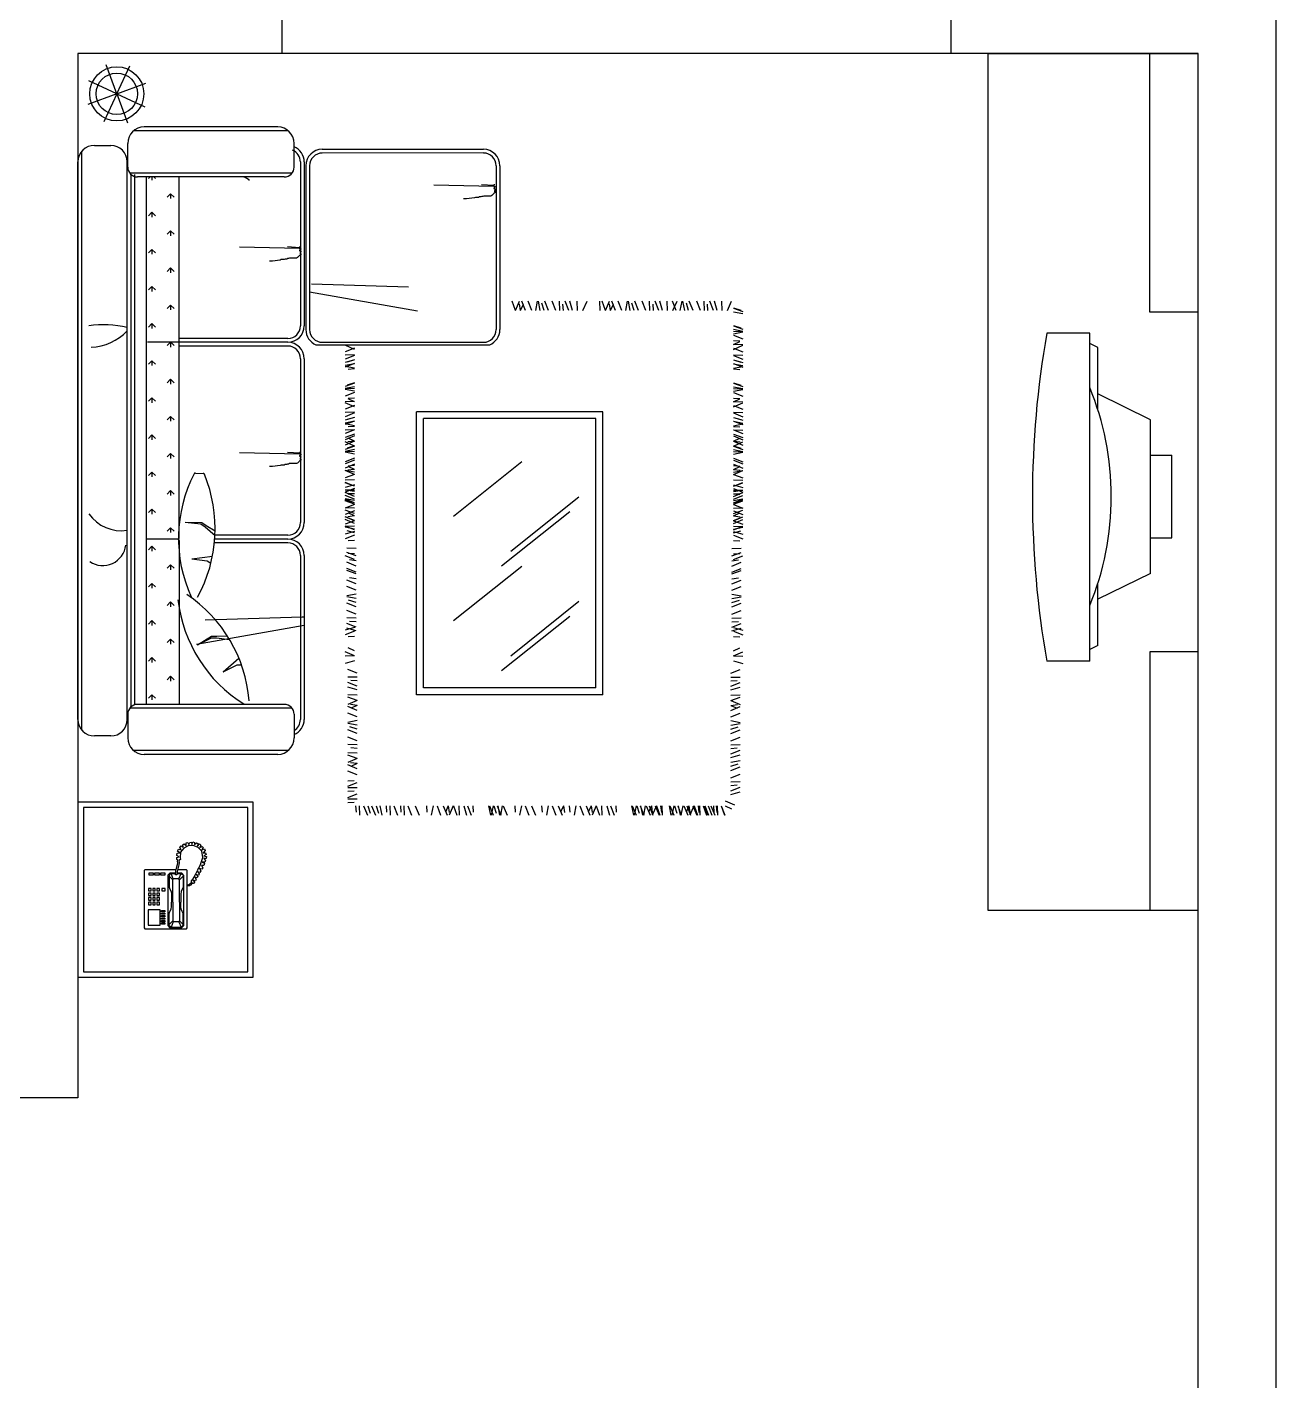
# Model space of a CAD drawing. Header units: millimetres. Extents: x -1666 to 220555, y -7114 to 28673.
# Drawn here: x 35480 to 39342, y 2420 to 6606 of the extents above; entities that cross this region are included whole.
import ezdxf

# ---------------------------------------------------------------- set-up
doc = ezdxf.new("R2010")
doc.units = ezdxf.units.MM
doc.header["$LTSCALE"] = 80
for name, color, linetype in [('1', 1, 'Continuous'), ('2', 2, 'Continuous'), ('4', 4, 'Continuous'), ('8', 8, 'Continuous'), ('9', 9, 'Continuous'), ('DIM', 4, 'Continuous'), ('FITTING', 8, 'Continuous'), ('FUR', 4, 'Continuous'), ('LAYER5', 7, 'Continuous'), ('SOLID', 9, 'Continuous'), ('TT', 3, 'Continuous')]:
    doc.layers.add(name, color=color, linetype=linetype)

# ---------------------------------------------------------------- blocks, each defined once
blk = doc.blocks.new('A$C236D2E00')
at = {"color": 4}
for p, q in [((632.8, 429.8), (376.8, 429.8)), ((376.8, 363.2), (376.8, 429.8)), ((632.8, 363.5), (632.8, 429.8)), ((267.3, 363.5), (187, 200.3)), ((742.3, 363.5), (267.3, 363.5)), ((742.3, 363.5), (822.6, 200.3)), ((1014.1, 175.8), (0, 175.8)), ((0, 175.8), (0, 42.5)), ((44.1, 200.3), (32.1, 175.8)), ((235.8, 200.3), (44.1, 200.3)), ((965.5, 200.3), (773.8, 200.3)), ((965.5, 200.3), (977.5, 175.8)), ((1014.1, 175.8), (1014.1, 42.5))]:
    blk.add_line(p, q, dxfattribs=at)
for centre, major_axis, start_param, end_param in [((504.8, -309.2), (-708.2, 0), 4.216526, 5.208252), ((507.1, 1777.5), (-2287.7, 0), 1.347292, 1.7943)]:
    blk.add_ellipse(centre, major_axis=major_axis, ratio=0.777778, start_param=start_param, end_param=end_param, dxfattribs=at)
blk = doc.blocks.new('A$C3BD9318C')
at = {"color": 1}
for p, q in [((110.7, 251.9), (114.6, 256.6)), ((114.3, 244.7), (110.7, 251.9)), ((114.6, 256.6), (120.5, 252.2)), ((119.5, 259.2), (124.4, 262.4)), ((120.5, 252.2), (119.5, 259.2)), ((136.4, 256.6), (122.6, 249.3)), ((124.4, 262.4), (130.7, 257.2)), ((129.9, 265.7), (135.4, 267.3)), ((130.7, 257.2), (129.9, 265.7)), ((135.4, 267.3), (138.8, 260.3)), ((152, 257.9), (136.4, 256.6)), ((138.8, 260.3), (141.9, 267.3)), ((141.9, 267.3), (146.3, 267.8)), ((146.3, 267.8), (148.1, 260.3)), ((148.1, 260.3), (151, 268.6)), ((151, 268.6), (155.9, 267.3)), ((167.1, 251.4), (152, 257.9)), ((155.9, 267.3), (156.2, 260.3)), ((156.2, 260.3), (162.2, 265.5)), ((162.2, 265.5), (166.3, 263.4)), ((166.3, 263.4), (165.6, 255.6)), ((165.6, 255.6), (171, 262.4)), ((178.6, 240.2), (167.1, 251.4)), ((171, 262.4), (175.2, 258.7)), ((175.2, 258.7), (172.1, 251.7)), ((172.1, 251.7), (179.4, 254.8)), ((182.7, 251.7), (179.1, 244.7)), ((179.4, 254.8), (182.7, 251.7)), ((101.3, 221), (108.8, 222.3)), ((101.8, 214.7), (101.3, 221)), ((101.5, 226.7), (102.1, 233.7)), ((108.8, 222.3), (101.5, 226.7)), ((104.7, 211.8), (101.8, 214.7)), ((102.1, 233.7), (110.4, 234.5)), ((103.1, 240.2), (106.5, 246.2)), ((110.4, 234.5), (103.1, 240.2)), ((103.9, 210.3), (104.7, 211.8)), ((104.2, 203.5), (103.9, 210.3)), ((106.5, 246.2), (114.3, 244.7)), ((112.5, 214.4), (107.8, 211.1)), ((107.8, 211.1), (108.1, 204.3)), ((112.7, 236.8), (111.4, 220.4)), ((111.4, 220.4), (112.5, 214.4)), ((122.6, 249.3), (112.7, 236.8)), ((173.6, 196.2), (182.2, 220.7)), ((182.2, 220.7), (178.6, 240.2)), ((179.1, 244.7), (186.6, 247)), ((188.7, 241.8), (182.5, 234.8)), ((182.5, 234.8), (190.5, 235)), ((184.6, 217.1), (190, 211.8)), ((191.6, 217.1), (184.6, 217.1)), ((191.6, 229.8), (184.8, 225.9)), ((184.8, 225.9), (192.9, 223.6)), ((186.6, 247), (188.7, 241.8)), ((190, 211.8), (188.2, 205.9)), ((190.5, 235), (191.6, 229.8)), ((192.9, 223.6), (191.6, 217.1)), ((2.6, 182.6), (0, 180)), ((0, 180), (0, 2.6)), ((98.9, 182.6), (2.6, 182.6)), ((15.4, 173.6), (28.3, 173.6)), ((15.4, 165.9), (15.4, 173.6)), ((28.3, 173.6), (28.3, 165.9)), ((33.4, 165.9), (33.4, 173.6)), ((33.4, 173.6), (46.3, 173.6)), ((46.3, 173.6), (46.3, 165.9)), ((51.4, 165.9), (51.4, 173.6)), ((51.4, 173.6), (64.3, 173.6)), ((64.3, 173.6), (64.3, 165.9)), ((79.7, 172.3), (73.3, 165.9)), ((78.4, 168.4), (77.2, 163.3)), ((83.6, 171), (78.4, 168.4)), ((97.8, 172.3), (79.7, 172.3)), ((90, 154.3), (83.6, 171)), ((83.6, 171), (97.8, 171)), ((97.7, 167.2), (97.9, 178.3)), ((97.9, 178.3), (101, 191.3)), ((101, 191.3), (104.2, 203.5)), ((102.3, 177.5), (101.6, 167.2)), ((101.9, 171), (114.4, 171)), ((117, 172.3), (102, 172.3)), ((104.2, 185.8), (102.3, 177.5)), ((131.2, 182.6), (103.4, 182.6)), ((107.3, 198), (104.2, 185.8)), ((108.1, 204.3), (107.3, 198)), ((108, 154.3), (114.4, 171)), ((114.4, 171), (119.6, 168.4)), ((123.4, 164.6), (117, 172.3)), ((119.6, 168.4), (120.9, 163.3)), ((133.7, 180), (131.2, 182.6)), ((133.7, 2.6), (133.7, 180)), ((150.5, 153.8), (158.8, 167.8)), ((158.8, 167.8), (164.3, 178.5)), ((160.9, 167.8), (166.3, 161.8)), ((167.9, 164.7), (160.9, 167.8)), ((164.3, 178.5), (166.1, 179)), ((165.3, 181.1), (173.6, 196.2)), ((166.1, 179), (165.3, 181.1)), ((165.8, 176.4), (170.5, 170.4)), ((172.9, 174.1), (165.8, 176.4)), ((170.5, 170.4), (167.9, 164.7)), ((171.8, 186.6), (175.7, 179.6)), ((179.1, 184.5), (171.8, 186.6)), ((175.7, 179.6), (172.9, 174.1)), ((185.1, 195.4), (177.3, 196.2)), ((177.3, 196.2), (182, 188.7)), ((182, 188.7), (179.1, 184.5)), ((179.9, 206.1), (187.4, 203.3)), ((188.2, 205.9), (179.9, 206.1)), ((187.4, 203.3), (185.1, 195.4)), ((28.3, 165.9), (15.4, 165.9)), ((46.3, 165.9), (33.4, 165.9)), ((64.3, 165.9), (51.4, 165.9)), ((73.3, 165.9), (73.3, 10.3)), ((77.2, 163.3), (88.7, 151.7)), ((77.2, 163.3), (77.2, 128.6)), ((77.2, 128.6), (79.7, 122.2)), ((88.7, 151.7), (90, 154.3)), ((88.7, 82.3), (88.7, 151.7)), ((108, 154.3), (90, 154.3)), ((101.6, 167.2), (97.7, 167.2)), ((109.3, 151.7), (108, 154.3)), ((120.9, 163.3), (109.3, 151.7)), ((109.3, 82.3), (109.3, 151.7)), ((120.9, 128.6), (118.3, 122.2)), ((120.9, 163.3), (120.9, 128.6)), ((123.4, 10.3), (123.4, 164.6)), ((133.7, 136.3), (138.5, 137.4)), ((140.8, 133.2), (133.7, 132.4)), ((138.5, 137.4), (141.4, 139.5)), ((144, 135), (140.8, 133.2)), ((141.4, 139.5), (144.7, 141.8)), ((147.6, 140), (144, 135)), ((144.7, 141.8), (146.3, 143.4)), ((145.8, 146), (150.5, 153.8)), ((148.9, 143.4), (145.8, 146)), ((146.3, 143.4), (148.9, 143.4)), ((152.3, 140.2), (147.6, 140)), ((152, 150.7), (156.2, 143.9)), ((158.8, 148.6), (152, 150.7)), ((155.2, 141), (152.3, 140.2)), ((156.2, 143.9), (155.2, 141)), ((156.7, 160), (160.9, 152.5)), ((164.3, 157.7), (156.7, 160)), ((160.9, 152.5), (158.8, 148.6)), ((166.3, 161.8), (164.3, 157.7)), ((21.9, 124.7), (14.1, 124.7)), ((14.1, 124.7), (14.1, 117)), ((14.1, 117), (21.9, 117)), ((21.9, 110.6), (14.1, 110.6)), ((14.1, 110.6), (14.1, 102.9)), ((14.1, 102.9), (21.9, 102.9)), ((21.9, 96.4), (14.1, 96.4)), ((14.1, 96.4), (14.1, 88.7)), ((14.1, 88.7), (21.9, 88.7)), ((21.9, 117), (21.9, 124.7)), ((21.9, 102.9), (21.9, 110.6)), ((21.9, 88.7), (21.9, 96.4)), ((27, 124.7), (27, 117)), ((34.7, 124.7), (27, 124.7)), ((27, 117), (34.7, 117)), ((27, 110.6), (27, 102.9)), ((34.7, 110.6), (27, 110.6)), ((27, 102.9), (34.7, 102.9)), ((27, 96.4), (27, 88.7)), ((34.7, 96.4), (27, 96.4)), ((27, 88.7), (34.7, 88.7)), ((34.7, 117), (34.7, 124.7)), ((34.7, 102.9), (34.7, 110.6)), ((34.7, 88.7), (34.7, 96.4)), ((39.9, 124.7), (39.9, 117)), ((47.6, 124.7), (39.9, 124.7)), ((39.9, 117), (47.6, 117)), ((39.9, 110.6), (39.9, 102.9)), ((47.6, 110.6), (39.9, 110.6)), ((39.9, 102.9), (47.6, 102.9)), ((39.9, 96.4), (39.9, 88.7)), ((47.6, 96.4), (39.9, 96.4)), ((39.9, 88.7), (47.6, 88.7)), ((47.6, 117), (47.6, 124.7)), ((47.6, 102.9), (47.6, 110.6)), ((47.6, 88.7), (47.6, 96.4)), ((65.6, 124.7), (55.3, 124.7)), ((55.3, 124.7), (55.3, 117)), ((55.3, 117), (65.6, 117)), ((65.6, 117), (65.6, 124.7)), ((79.7, 122.2), (83.6, 115.7)), ((83.6, 115.7), (84.9, 106.7)), ((84.9, 106.7), (84.9, 82.3)), ((114.4, 115.7), (113.2, 106.7)), ((113.2, 106.7), (113.2, 82.3)), ((118.3, 122.2), (114.4, 115.7)), ((12.9, 59.2), (12.9, 11.6)), ((50.1, 59.2), (12.9, 59.2)), ((21.9, 82.3), (14.1, 82.3)), ((14.1, 82.3), (14.1, 74.6)), ((14.1, 74.6), (21.9, 74.6)), ((21.9, 74.6), (21.9, 82.3)), ((27, 82.3), (27, 74.6)), ((34.7, 82.3), (27, 82.3)), ((27, 74.6), (34.7, 74.6)), ((34.7, 74.6), (34.7, 82.3)), ((39.9, 82.3), (39.9, 74.6)), ((47.6, 82.3), (39.9, 82.3)), ((39.9, 74.6), (47.6, 74.6)), ((47.6, 74.6), (47.6, 82.3)), ((50.1, 11.6), (50.1, 59.2)), ((54, 52.7), (54, 56.6)), ((54, 56.6), (64.3, 56.6)), ((64.3, 52.7), (54, 52.7)), ((54, 45), (54, 48.9)), ((54, 48.9), (64.3, 48.9)), ((64.3, 45), (54, 45)), ((64.3, 56.6), (64.3, 52.7)), ((64.3, 48.9), (64.3, 45)), ((77.2, 47.6), (79.7, 54)), ((77.2, 12.9), (77.2, 47.6)), ((79.7, 54), (83.6, 60.4)), ((83.6, 60.4), (84.9, 69.4)), ((84.9, 69.4), (84.9, 82.3)), ((88.7, 82.3), (88.7, 24.4)), ((109.3, 82.3), (109.3, 24.4)), ((113.2, 69.4), (113.2, 82.3)), ((114.4, 60.4), (113.2, 69.4)), ((118.3, 54), (114.4, 60.4)), ((120.9, 47.6), (118.3, 54)), ((120.9, 12.9), (120.9, 47.6)), ((0, 2.6), (2.6, 0)), ((2.6, 0), (131.2, 0)), ((12.9, 11.6), (50.1, 11.6)), ((54, 37.3), (54, 41.1)), ((54, 41.1), (64.3, 41.1)), ((64.3, 37.3), (54, 37.3)), ((54, 29.6), (54, 33.4)), ((54, 33.4), (64.3, 33.4)), ((64.3, 29.6), (54, 29.6)), ((54, 21.9), (54, 25.7)), ((54, 25.7), (64.3, 25.7)), ((64.3, 21.9), (54, 21.9)), ((54, 18), (64.3, 18)), ((54, 14.1), (54, 18)), ((64.3, 14.1), (54, 14.1)), ((64.3, 41.1), (64.3, 37.3)), ((64.3, 33.4), (64.3, 29.6)), ((64.3, 25.7), (64.3, 21.9)), ((64.3, 18), (64.3, 14.1)), ((73.3, 10.3), (78.4, 3.9)), ((77.2, 12.9), (88.7, 24.4)), ((78.4, 7.7), (77.2, 12.9)), ((83.6, 5.1), (78.4, 7.7)), ((78.4, 3.9), (117, 3.9)), ((90, 21.9), (83.6, 5.1)), ((83.6, 5.1), (114.4, 5.1)), ((88.7, 24.4), (90, 21.9)), ((108, 21.9), (90, 21.9)), ((109.3, 24.4), (108, 21.9)), ((108, 21.9), (114.4, 5.1)), ((120.9, 12.9), (109.3, 24.4)), ((114.4, 5.1), (119.6, 7.7)), ((117, 3.9), (123.4, 10.3)), ((119.6, 7.7), (120.9, 12.9)), ((131.2, 0), (133.7, 2.6))]:
    blk.add_line(p, q, dxfattribs=at)
blk = doc.blocks.new('A$C55516789')
at = {"layer": '4'}
for p, q in [((0, 876), (0, 0)), ((0, 876), (576, 876)), ((576, 876), (576, 0)), ((0, 0), (576, 0))]:
    blk.add_line(p, q, dxfattribs=at)
at = {"layer": '8'}
for p, q in [((21.6, 854.4), (21.6, 21.6)), ((21.6, 854.4), (554.4, 854.4)), ((554.4, 854.4), (554.4, 21.6)), ((313.1, 800.5), (102.1, 632)), ((284.6, 754.8), (73.6, 586.3)), ((461.4, 646.2), (250.4, 477.7)), ((21.6, 473.6), (21.3, 473.6)), ((313.1, 477.2), (102.1, 308.7)), ((284.6, 431.5), (73.6, 263)), ((21.6, 410), (21.3, 410)), ((21.6, 346.4), (21.3, 346.4)), ((461.4, 322.9), (250.4, 154.4)), ((21.6, 282.7), (21.3, 282.7)), ((21.6, 219.1), (21.3, 219.1)), ((21.6, 155.4), (21.3, 155.4)), ((21.6, 91.8), (21.3, 91.8)), ((21.6, 21.6), (554.4, 21.6))]:
    blk.add_line(p, q, dxfattribs=at)

msp = doc.modelspace()

# ---------------------------------------------------------------- linework, layer by layer
at = {"color": 2, "true_color": 0xf1eb1f}
for p, q in [((39342.421, 8575), (39342.421, -1840)), ((36267.421, 6785), (36267.421, 6525)), ((38337.421, 6785), (38337.421, 6525)), ((38337.421, 6525), (35637.421, 6525)), ((35637.421, 6525), (35637.421, 3295)), ((39102.421, 6525), (38337.421, 6525)), ((39102.421, -1720), (39102.421, 6525)), ((35637.421, 3295), (32697.421, 3295))]:
    msp.add_line(p, q, dxfattribs=at)
at = {"color": 4}
for p, q in [((38452.421, 3875), (38452.421, 6525)), ((38452.421, 6525), (39102.421, 6525)), ((38952.421, 5725), (38952.421, 6525)), ((39102.421, 5725), (38952.421, 5725)), ((38952.421, 4675), (38952.421, 3875)), ((39102.421, 4675), (38952.421, 4675)), ((39102.421, 3875), (38452.421, 3875))]:
    msp.add_line(p, q, dxfattribs=at)
at = {"layer": '1', "color": 1}
for p, q in [((36990.127, 5729.585), (36979.826, 5758.485)), ((36990.304, 5729.585), (37002.818, 5758.485)), ((37005.742, 5729.585), (37002.983, 5750.129)), ((37005.749, 5729.585), (37014.822, 5749.432)), ((37021.813, 5729.585), (37009.62, 5758.485)), ((37040.729, 5729.585), (37029.436, 5758.485)), ((37052.924, 5729.585), (37058.753, 5758.485)), ((37067.093, 5729.585), (37061.392, 5758.485)), ((37078.889, 5729.585), (37071.926, 5752.566)), ((37092.875, 5729.585), (37080.834, 5758.485)), ((37115.259, 5729.585), (37104.03, 5758.485)), ((37127.699, 5729.585), (37126.933, 5758.485)), ((37138.804, 5729.585), (37137.386, 5749.432)), ((37155.391, 5729.585), (37144.14, 5758.485)), ((37166.747, 5729.585), (37158.42, 5758.485)), ((37182.582, 5729.585), (37181.59, 5758.485)), ((37199.221, 5729.585), (37211.735, 5758.485)), ((37252.093, 5729.585), (37251.101, 5758.485)), ((37268.555, 5729.585), (37258.254, 5758.485)), ((37268.732, 5729.585), (37281.246, 5758.485)), ((37284.17, 5729.585), (37281.411, 5750.129)), ((37284.177, 5729.585), (37293.25, 5749.432)), ((37300.241, 5729.585), (37288.048, 5758.485)), ((37319.157, 5729.585), (37307.865, 5758.485)), ((37331.352, 5729.585), (37337.181, 5758.485)), ((37345.521, 5729.585), (37339.82, 5758.485)), ((37357.318, 5729.585), (37350.354, 5752.566)), ((37371.303, 5729.585), (37359.262, 5758.485)), ((37393.687, 5729.585), (37382.459, 5758.485)), ((37406.127, 5729.585), (37405.362, 5758.485)), ((37417.232, 5729.585), (37415.814, 5749.432)), ((37433.819, 5729.585), (37422.568, 5758.485)), ((37445.175, 5729.585), (37436.848, 5758.485)), ((37461.01, 5729.585), (37460.018, 5758.485)), ((37487.813, 5729.585), (37476.521, 5758.485)), ((37477.649, 5729.585), (37490.163, 5758.485)), ((37500.008, 5729.585), (37505.837, 5758.485)), ((37514.178, 5729.585), (37508.476, 5758.485)), ((37525.974, 5729.585), (37519.01, 5752.566)), ((37539.96, 5729.585), (37527.918, 5758.485)), ((37562.344, 5729.585), (37551.115, 5758.485)), ((37574.783, 5729.585), (37574.018, 5758.485)), ((37585.888, 5729.585), (37584.471, 5749.432)), ((37602.476, 5729.585), (37591.225, 5758.485)), ((37613.831, 5729.585), (37605.504, 5758.485)), ((37629.666, 5729.585), (37628.674, 5758.485)), ((37646.306, 5729.585), (37658.819, 5758.485)), ((37664.742, 5737.939), (37687.723, 5730.975)), ((37664.742, 5736.922), (37693.643, 5726.62)), ((37664.742, 5726.143), (37693.643, 5720.441)), ((37664.742, 5683.745), (37687.723, 5676.781)), ((37664.742, 5682.728), (37693.643, 5672.427)), ((37664.742, 5671.949), (37693.643, 5666.247)), ((37664.742, 5666.265), (37693.643, 5665.273)), ((37664.742, 5657.779), (37693.643, 5663.608)), ((37664.742, 5653.699), (37693.643, 5642.448)), ((36492.494, 5609.784), (36463.593, 5622.297)), ((36492.494, 5613.567), (36463.593, 5602.338)), ((37664.742, 5637.112), (37684.589, 5635.694)), ((37664.742, 5625.228), (37684.589, 5634.301)), ((37664.742, 5626.007), (37693.643, 5625.241)), ((37664.742, 5609.784), (37693.643, 5622.297)), ((37664.742, 5613.567), (37693.643, 5602.338)), ((36492.494, 5593.144), (36463.593, 5592.152)), ((36492.494, 5591.183), (36463.593, 5579.141)), ((36492.494, 5577.309), (36463.593, 5568.982)), ((36492.494, 5577.197), (36469.513, 5570.233)), ((37664.742, 5593.144), (37693.643, 5592.152)), ((37664.742, 5591.183), (37693.643, 5579.141)), ((37664.742, 5577.309), (37693.643, 5568.982)), ((37664.742, 5577.197), (37687.723, 5570.233)), ((36492.494, 5565.954), (36463.593, 5554.703)), ((36492.494, 5565.401), (36463.593, 5559.7)), ((36492.494, 5551.232), (36463.593, 5557.06)), ((36492.494, 5549.366), (36472.647, 5547.949)), ((37664.742, 5565.954), (37693.643, 5554.703)), ((37664.742, 5565.401), (37693.643, 5559.7)), ((37664.742, 5551.232), (37693.643, 5557.06)), ((37664.742, 5549.366), (37684.589, 5547.949)), ((36492.494, 5505.013), (36463.593, 5494.712)), ((36492.494, 5494.234), (36463.593, 5488.533)), ((36492.494, 5488.551), (36463.593, 5487.559)), ((36492.494, 5480.065), (36463.593, 5485.894)), ((36492.494, 5506.03), (36469.513, 5499.067)), ((37664.742, 5506.03), (37687.723, 5499.067)), ((37664.742, 5505.013), (37693.643, 5494.712)), ((37664.742, 5494.234), (37693.643, 5488.533)), ((37664.742, 5488.551), (37693.643, 5487.559)), ((37664.742, 5480.065), (37693.643, 5485.894)), ((36492.494, 5475.985), (36463.593, 5464.733)), ((36492.494, 5448.292), (36463.593, 5447.527)), ((36492.494, 5432.069), (36463.593, 5444.583)), ((36492.494, 5459.397), (36472.647, 5457.979)), ((36492.494, 5447.514), (36472.647, 5456.587)), ((37664.742, 5475.985), (37693.643, 5464.733)), ((37664.742, 5459.397), (37684.589, 5457.979)), ((37664.742, 5447.514), (37684.589, 5456.587)), ((37664.742, 5448.292), (37693.643, 5447.527)), ((37664.742, 5432.069), (37693.643, 5444.583)), ((36492.494, 5435.852), (36463.593, 5424.624)), ((36492.494, 5415.43), (36463.593, 5414.438)), ((36492.494, 5413.469), (36463.593, 5401.427)), ((37664.742, 5435.852), (37693.643, 5424.624)), ((37664.742, 5415.43), (37693.643, 5414.438)), ((37664.742, 5413.469), (37693.643, 5401.427)), ((36492.494, 5399.595), (36463.593, 5391.268)), ((36492.494, 5388.239), (36463.593, 5376.988)), ((36492.494, 5387.687), (36463.593, 5381.985)), ((36492.494, 5373.517), (36463.593, 5379.346)), ((36492.494, 5361.322), (36463.593, 5350.03)), ((36492.494, 5360.547), (36463.593, 5359.781)), ((36492.494, 5399.483), (36469.513, 5392.519)), ((36492.494, 5371.652), (36472.647, 5370.234)), ((37664.742, 5399.595), (37693.643, 5391.268)), ((37664.742, 5399.483), (37687.723, 5392.519)), ((37664.742, 5388.239), (37693.643, 5376.988)), ((37664.742, 5387.687), (37693.643, 5381.985)), ((37664.742, 5373.517), (37693.643, 5379.346)), ((37664.742, 5371.652), (37684.589, 5370.234)), ((37664.742, 5361.322), (37693.643, 5350.03)), ((37664.742, 5360.547), (37693.643, 5359.781)), ((36492.494, 5348.107), (36463.593, 5336.878)), ((36492.494, 5342.406), (36463.593, 5330.214)), ((36492.494, 5325.723), (36463.593, 5313.682)), ((36492.494, 5310.897), (36463.593, 5323.411)), ((36492.494, 5326.336), (36471.95, 5323.576)), ((36492.494, 5326.342), (36472.647, 5335.415)), ((37664.742, 5348.107), (37693.643, 5336.878)), ((37664.742, 5342.406), (37693.643, 5330.214)), ((37664.742, 5326.342), (37684.589, 5335.415)), ((37664.742, 5326.336), (37685.286, 5323.576)), ((37664.742, 5325.723), (37693.643, 5313.682)), ((37664.742, 5310.897), (37693.643, 5323.411)), ((36492.494, 5310.72), (36463.593, 5300.419)), ((36492.494, 5299.941), (36463.593, 5294.24)), ((36492.494, 5294.258), (36463.593, 5293.266)), ((36492.494, 5285.772), (36463.593, 5291.601)), ((36492.494, 5311.737), (36469.513, 5304.774)), ((37664.742, 5311.737), (37687.723, 5304.774)), ((37664.742, 5310.72), (37693.643, 5300.419)), ((37664.742, 5299.941), (37693.643, 5294.24)), ((37664.742, 5294.258), (37693.643, 5293.266)), ((37664.742, 5285.772), (37693.643, 5291.601)), ((36492.494, 5273.577), (36463.593, 5262.284)), ((36492.494, 5267.067), (36463.593, 5255.816)), ((36492.494, 5254.661), (36463.593, 5242.468)), ((36492.494, 5229.887), (36463.593, 5235.715)), ((36492.494, 5223.152), (36463.593, 5235.666)), ((36492.494, 5238.59), (36471.95, 5235.831)), ((36492.494, 5250.48), (36472.647, 5249.062)), ((36492.494, 5238.597), (36472.647, 5247.67)), ((37664.742, 5273.577), (37693.643, 5262.284)), ((37664.742, 5267.067), (37693.643, 5255.816)), ((37664.742, 5254.661), (37693.643, 5242.468)), ((37664.742, 5250.48), (37684.589, 5249.062)), ((37664.742, 5238.597), (37684.589, 5247.67)), ((37664.742, 5238.59), (37685.286, 5235.831)), ((37664.742, 5229.887), (37693.643, 5235.715)), ((37664.742, 5223.152), (37693.643, 5235.666)), ((36492.494, 5222.975), (36463.593, 5212.674)), ((36492.494, 5206.512), (36463.593, 5205.521)), ((36492.494, 5186.57), (36463.593, 5197.799)), ((36492.494, 5186.352), (36463.593, 5196.653)), ((37664.742, 5222.975), (37693.643, 5212.674)), ((37664.742, 5206.512), (37693.643, 5205.521)), ((37664.742, 5186.57), (37693.643, 5197.799)), ((37664.742, 5186.352), (37693.643, 5196.653)), ((36492.494, 5190.678), (36463.593, 5182.35)), ((36492.494, 5179.322), (36463.593, 5168.071)), ((36492.494, 5174.13), (36463.593, 5174.896)), ((36492.494, 5154.666), (36463.593, 5166.858)), ((36492.494, 5146.438), (36463.593, 5157.689)), ((36492.494, 5170.736), (36471.95, 5173.496)), ((36492.494, 5163.025), (36472.647, 5164.443)), ((36492.494, 5162.735), (36472.647, 5161.317)), ((37664.742, 5190.678), (37693.643, 5182.35)), ((37664.742, 5179.322), (37693.643, 5168.071)), ((37664.742, 5174.13), (37693.643, 5174.896)), ((37664.742, 5170.736), (37685.286, 5173.496)), ((37664.742, 5154.666), (37693.643, 5166.858)), ((37664.742, 5163.025), (37684.589, 5164.443)), ((37664.742, 5162.735), (37684.589, 5161.317)), ((37664.742, 5146.438), (37693.643, 5157.689)), ((36492.494, 5142.141), (36463.593, 5147.97)), ((36492.494, 5135.75), (36463.593, 5147.042)), ((36492.494, 5135.082), (36463.593, 5143.409)), ((36492.494, 5130.988), (36463.593, 5141.29)), ((36492.494, 5129.946), (36463.593, 5118.654)), ((36492.494, 5119.247), (36463.593, 5120.239)), ((36492.494, 5102.785), (36463.593, 5113.086)), ((36492.494, 5111.03), (36463.593, 5098.838)), ((37664.742, 5142.141), (37693.643, 5147.97)), ((37664.742, 5135.75), (37693.643, 5147.042)), ((37664.742, 5135.082), (37693.643, 5143.409)), ((37664.742, 5130.988), (37693.643, 5141.29)), ((37664.742, 5129.946), (37693.643, 5118.654)), ((37664.742, 5119.247), (37693.643, 5120.239)), ((37664.742, 5102.785), (37693.643, 5113.086)), ((37664.742, 5111.03), (37693.643, 5098.838)), ((36492.494, 5079.522), (36463.593, 5092.035)), ((36492.494, 5080.387), (36463.593, 5091.679)), ((36492.494, 5071.099), (36463.593, 5083.292)), ((36492.494, 5079.345), (36463.593, 5069.044)), ((36492.494, 5094.96), (36471.95, 5092.2)), ((36492.494, 5094.966), (36472.647, 5104.039)), ((37664.742, 5094.966), (37684.589, 5104.039)), ((37664.742, 5094.96), (37685.286, 5092.2)), ((37664.742, 5079.522), (37693.643, 5092.035)), ((37664.742, 5080.387), (37693.643, 5091.679)), ((37664.742, 5071.099), (37693.643, 5083.292)), ((37664.742, 5079.345), (37693.643, 5069.044)), ((36492.494, 5052.183), (36463.593, 5063.475)), ((36492.494, 5062.882), (36463.593, 5061.89)), ((36492.494, 5054.022), (36463.593, 5059.724)), ((36492.494, 5047.047), (36463.593, 5038.72)), ((36492.494, 5035.692), (36463.593, 5024.44)), ((36492.494, 5042.226), (36469.513, 5049.19)), ((37664.742, 5052.183), (37693.643, 5063.475)), ((37664.742, 5062.882), (37693.643, 5061.89)), ((37664.742, 5054.022), (37693.643, 5059.724)), ((37664.742, 5042.226), (37687.723, 5049.19)), ((37664.742, 5047.047), (37693.643, 5038.72)), ((37664.742, 5035.692), (37693.643, 5024.44)), ((36497.296, 4994.193), (36468.396, 4995.184)), ((36492.494, 5019.104), (36472.647, 5017.687)), ((37659.94, 4994.193), (37688.84, 4995.184)), ((37664.742, 5019.104), (37684.589, 5017.687)), ((36492.494, 4960.501), (36463.593, 4971.753)), ((36497.296, 4971.344), (36468.396, 4981.645)), ((36497.296, 4939.659), (36468.396, 4951.851)), ((36492.494, 4977.089), (36472.647, 4978.506)), ((36497.296, 4955.729), (36476.753, 4958.488)), ((37659.94, 4971.344), (37688.84, 4981.645)), ((37659.94, 4955.729), (37680.483, 4958.488)), ((37659.94, 4939.659), (37688.84, 4951.851)), ((37664.742, 4977.089), (37684.589, 4978.506)), ((37664.742, 4960.501), (37693.643, 4971.753)), ((36497.296, 4920.743), (36468.396, 4932.035)), ((36497.296, 4915.981), (36468.396, 4926.282)), ((36497.296, 4900.366), (36476.753, 4903.125)), ((37659.94, 4920.743), (37688.84, 4932.035)), ((37659.94, 4915.981), (37688.84, 4926.282)), ((37659.94, 4900.366), (37680.483, 4903.125)), ((36497.296, 4884.296), (36468.396, 4896.488)), ((36497.296, 4865.38), (36468.396, 4876.672)), ((37659.94, 4884.296), (37688.84, 4896.488)), ((37659.94, 4865.38), (37688.84, 4876.672)), ((36497.296, 4853.184), (36468.396, 4847.356)), ((36497.296, 4839.015), (36468.396, 4844.716)), ((36497.296, 4813.233), (36468.396, 4825.275)), ((36497.296, 4827.219), (36474.315, 4834.183)), ((37659.94, 4853.184), (37688.84, 4847.356)), ((37659.94, 4839.015), (37688.84, 4844.716)), ((37659.94, 4827.219), (37682.92, 4834.183)), ((37659.94, 4813.233), (37688.84, 4825.275)), ((36497.296, 4790.849), (36468.396, 4802.078)), ((36497.296, 4778.409), (36468.396, 4779.175)), ((37659.94, 4790.849), (37688.84, 4802.078)), ((37659.94, 4778.409), (37688.84, 4779.175)), ((36492.494, 4749.862), (36463.593, 4741.535)), ((36492.494, 4738.507), (36463.593, 4727.256)), ((36497.296, 4750.717), (36468.396, 4761.968)), ((36497.296, 4739.361), (36468.396, 4747.689)), ((36497.296, 4767.304), (36477.449, 4768.722)), ((37659.94, 4767.304), (37679.787, 4768.722)), ((37659.94, 4750.717), (37688.84, 4761.968)), ((37659.94, 4739.361), (37688.84, 4747.689)), ((37664.742, 4749.862), (37693.643, 4741.535)), ((37664.742, 4738.507), (37693.643, 4727.256)), ((36492.494, 4721.919), (36472.647, 4720.502)), ((37664.742, 4721.919), (37684.589, 4720.502)), ((36492.494, 4662.21), (36463.593, 4674.723)), ((36492.494, 4662.21), (36463.593, 4661.218)), ((36492.494, 4677.654), (36472.647, 4686.727)), ((37664.742, 4677.654), (37684.589, 4686.727)), ((37664.742, 4662.21), (37693.643, 4674.723)), ((37664.742, 4662.21), (37693.643, 4661.218)), ((36492.494, 4646.375), (36463.593, 4638.048)), ((36500.952, 4608.308), (36472.052, 4619.536)), ((37656.284, 4608.308), (37685.184, 4619.536)), ((37664.742, 4646.375), (37693.643, 4638.048)), ((36500.952, 4595.868), (36472.052, 4596.633)), ((36500.952, 4568.175), (36472.052, 4579.427)), ((36500.952, 4556.82), (36472.052, 4565.147)), ((36500.952, 4584.763), (36481.105, 4586.181)), ((37656.284, 4595.868), (37685.184, 4596.633)), ((37656.284, 4584.763), (37676.131, 4586.181)), ((37656.284, 4568.175), (37685.184, 4579.427)), ((37656.284, 4556.82), (37685.184, 4565.147)), ((36500.952, 4540.985), (36472.052, 4541.977)), ((36500.952, 4524.522), (36472.052, 4534.824)), ((36500.952, 4524.345), (36472.052, 4511.832)), ((37656.284, 4540.985), (37685.184, 4541.977)), ((37656.284, 4524.522), (37685.184, 4534.824)), ((37656.284, 4524.345), (37685.184, 4511.832)), ((36500.952, 4492.837), (36472.052, 4505.029)), ((36500.952, 4473.921), (36472.052, 4485.213)), ((36500.952, 4508.907), (36480.409, 4511.667)), ((36500.952, 4508.901), (36481.105, 4499.828)), ((37656.284, 4508.907), (37676.827, 4511.667)), ((37656.284, 4508.901), (37676.131, 4499.828)), ((37656.284, 4492.837), (37685.184, 4505.029)), ((37656.284, 4473.921), (37685.184, 4485.213)), ((36500.952, 4461.726), (36472.052, 4455.897)), ((36500.952, 4447.556), (36472.052, 4453.258)), ((36500.952, 4435.76), (36477.972, 4442.724)), ((37656.284, 4461.726), (37685.184, 4455.897)), ((37656.284, 4447.556), (37685.184, 4453.258)), ((37656.284, 4435.76), (37679.264, 4442.724)), ((36500.952, 4421.774), (36472.052, 4433.816)), ((36500.952, 4399.39), (36472.052, 4410.619)), ((37656.284, 4421.774), (37685.184, 4433.816)), ((37656.284, 4399.39), (37685.184, 4410.619)), ((36500.952, 4386.951), (36472.052, 4387.716)), ((36500.952, 4360.965), (36472.052, 4361.957)), ((36500.952, 4344.502), (36472.052, 4354.803)), ((36500.952, 4375.846), (36481.105, 4377.263)), ((37656.284, 4386.951), (37685.184, 4387.716)), ((37656.284, 4375.846), (37676.131, 4377.263)), ((37656.284, 4359.258), (37685.184, 4370.509)), ((37656.284, 4347.903), (37685.184, 4356.23)), ((36500.952, 4344.325), (36472.052, 4331.812)), ((36500.952, 4312.817), (36472.052, 4325.009)), ((36500.952, 4328.887), (36480.409, 4331.647)), ((36500.952, 4328.881), (36481.105, 4319.808)), ((37656.284, 4333.061), (37685.184, 4338.762)), ((37656.284, 4321.265), (37679.264, 4328.229)), ((37656.284, 4307.279), (37685.184, 4319.321)), ((36471.655, 4275.7), (36491.502, 4277.118)), ((36471.655, 4259.113), (36500.555, 4270.364)), ((36500.952, 4293.901), (36472.052, 4305.193)), ((37656.284, 4284.895), (37685.184, 4296.124)), ((37656.284, 4272.455), (37685.184, 4273.221)), ((36471.655, 4254.645), (36500.555, 4255.411)), ((36471.655, 4243.54), (36491.502, 4244.958)), ((36471.655, 4224.077), (36500.555, 4235.328)), ((37656.284, 4261.35), (37676.131, 4262.768)), ((37656.284, 4244.763), (37685.184, 4256.014)), ((37656.284, 4233.407), (37685.184, 4241.735)), ((36471.655, 4219.609), (36500.555, 4220.375)), ((36471.655, 4208.504), (36491.502, 4209.922)), ((36496.135, 4198.129), (36497.553, 4178.282)), ((36507.24, 4198.129), (36508.005, 4169.228)), ((36520.34, 4198.129), (36532.381, 4169.228)), ((36534.326, 4198.129), (36541.289, 4175.148)), ((36545.664, 4198.129), (36557.706, 4169.228)), ((36559.65, 4198.129), (36566.614, 4175.148)), ((36571.446, 4198.129), (36577.147, 4169.228)), ((36590.614, 4198.129), (36592.032, 4178.282)), ((36601.719, 4198.129), (36602.485, 4169.228)), ((36614.159, 4198.129), (36625.388, 4169.228)), ((36634.487, 4198.129), (36635.905, 4178.282)), ((36645.592, 4198.129), (36646.358, 4169.228)), ((36658.032, 4198.129), (36669.261, 4169.228)), ((36680.416, 4198.129), (36692.457, 4169.228)), ((36715.009, 4198.129), (36716.427, 4178.282)), ((36735.602, 4198.129), (36729.774, 4169.228)), ((36747.798, 4198.129), (36759.09, 4169.228)), ((36766.714, 4198.129), (36778.906, 4169.228)), ((36782.778, 4198.129), (36773.705, 4178.282)), ((36782.784, 4198.129), (36785.544, 4177.585)), ((36798.222, 4198.129), (36785.709, 4169.228)), ((36798.399, 4198.129), (36808.7, 4169.228)), ((36814.862, 4198.129), (36815.854, 4169.228)), ((36830.697, 4198.129), (36839.024, 4169.228)), ((36842.052, 4198.129), (36853.303, 4169.228)), ((36858.64, 4198.129), (36860.057, 4178.282)), ((36907.369, 4198.129), (36913.071, 4169.228)), ((36909.791, 4198.129), (36921.833, 4169.228)), ((36921.539, 4198.129), (36915.71, 4169.228)), ((36923.777, 4198.129), (36930.741, 4175.148)), ((36933.734, 4198.129), (36945.026, 4169.228)), ((36935.573, 4198.129), (36941.274, 4169.228)), ((36949.742, 4198.129), (36943.914, 4169.228)), ((36952.65, 4198.129), (36964.842, 4169.228)), ((36988.029, 4198.129), (36989.446, 4178.282)), ((37008.622, 4198.129), (37002.793, 4169.228)), ((37020.818, 4198.129), (37032.11, 4169.228)), ((37039.734, 4198.129), (37051.926, 4169.228)), ((37071.235, 4198.129), (37072.653, 4178.282)), ((37091.828, 4198.129), (37086, 4169.228)), ((37104.024, 4198.129), (37115.316, 4169.228)), ((37122.94, 4198.129), (37135.132, 4169.228)), ((37139.004, 4198.129), (37129.931, 4178.282)), ((37139.01, 4198.129), (37141.769, 4177.585)), ((37157.041, 4198.129), (37158.459, 4178.282)), ((37177.634, 4198.129), (37171.806, 4169.228)), ((37189.83, 4198.129), (37201.122, 4169.228)), ((37208.746, 4198.129), (37220.938, 4169.228)), ((37224.81, 4198.129), (37215.737, 4178.282)), ((37224.816, 4198.129), (37227.576, 4177.585)), ((37240.254, 4198.129), (37227.741, 4169.228)), ((37240.431, 4198.129), (37250.732, 4169.228)), ((37256.894, 4198.129), (37257.886, 4169.228)), ((37272.729, 4198.129), (37281.056, 4169.228)), ((37284.084, 4198.129), (37295.336, 4169.228)), ((37300.672, 4198.129), (37302.089, 4178.282)), ((37349.401, 4198.129), (37355.103, 4169.228)), ((37351.823, 4198.129), (37363.865, 4169.228)), ((37363.571, 4198.129), (37357.742, 4169.228)), ((37365.809, 4198.129), (37372.773, 4175.148)), ((37375.766, 4198.129), (37387.058, 4169.228)), ((37377.605, 4198.129), (37383.307, 4169.228)), ((37391.775, 4198.129), (37385.946, 4169.228)), ((37394.682, 4198.129), (37406.874, 4169.228)), ((37410.746, 4198.129), (37401.673, 4178.282)), ((37403.97, 4198.129), (37415.262, 4169.228)), ((37410.752, 4198.129), (37413.512, 4177.585)), ((37426.191, 4198.129), (37413.677, 4169.228)), ((37422.886, 4198.129), (37435.078, 4169.228)), ((37426.368, 4198.129), (37436.669, 4169.228)), ((37438.956, 4198.129), (37441.716, 4177.585)), ((37442.83, 4198.129), (37443.822, 4169.228)), ((37465.764, 4198.129), (37471.466, 4169.228)), ((37468.186, 4198.129), (37480.228, 4169.228)), ((37479.934, 4198.129), (37474.105, 4169.228)), ((37482.172, 4198.129), (37489.136, 4175.148)), ((37492.129, 4198.129), (37503.421, 4169.228)), ((37493.968, 4198.129), (37499.669, 4169.228)), ((37508.137, 4198.129), (37502.309, 4169.228)), ((37511.045, 4198.129), (37523.237, 4169.228)), ((37527.109, 4198.129), (37518.036, 4178.282)), ((37520.333, 4198.129), (37531.625, 4169.228)), ((37527.115, 4198.129), (37529.875, 4177.585)), ((37542.553, 4198.129), (37530.04, 4169.228)), ((37539.249, 4198.129), (37551.441, 4169.228)), ((37542.73, 4198.129), (37553.031, 4169.228)), ((37555.319, 4198.129), (37558.079, 4177.585)), ((37559.193, 4198.129), (37560.185, 4169.228)), ((37570.934, 4198.129), (37581.235, 4169.228)), ((37575.028, 4198.129), (37583.355, 4169.228)), ((37575.696, 4198.129), (37586.988, 4169.228)), ((37586.383, 4198.129), (37597.635, 4169.228)), ((37594.612, 4198.129), (37606.804, 4169.228)), ((37602.971, 4198.129), (37604.389, 4178.282)), ((37610.682, 4198.129), (37613.442, 4177.585)), ((37614.076, 4198.129), (37614.841, 4169.228)), ((37626.297, 4198.129), (37636.598, 4169.228)), ((37626.516, 4198.129), (37637.744, 4169.228)), ((37639.048, 4213.573), (37667.948, 4201.059)), ((37639.048, 4198.129), (37658.895, 4189.056))]:
    msp.add_line(p, q, dxfattribs=at)
at = {"layer": '2', "color": 4}
for p, q in [((36179.088, 4210), (35637.421, 4210)), ((35637.421, 4210), (35637.421, 3668.333)), ((36179.088, 3668.333), (36179.088, 4210)), ((35637.421, 3668.333), (36179.088, 3668.333))]:
    msp.add_line(p, q, dxfattribs=at)
at = {"layer": '4', "color": 4}
for p, q in [((35789.595, 5682.206), (35789.595, 6189.452)), ((35801.848, 5682.48), (35801.848, 6150.417)), ((35789.595, 4465.088), (35789.595, 5933.421)), ((35801.848, 4504.671), (35801.848, 5801.063))]:
    msp.add_line(p, q, dxfattribs=at)
at = {"layer": '4', "color": 1}
msp.add_line((36154.857, 6141.848), (36164.874, 6135.739), dxfattribs=at)
at = {"layer": '4'}
msp.add_line((36086.377, 4612.538), (36135.257, 4654.659), dxfattribs=at)
at = {"layer": '4', "color": 8}
for p, q in [((36086.377, 4612.538), (36129.375, 4633.997)), ((36129.375, 4633.997), (36143.038, 4634.398))]:
    msp.add_line(p, q, dxfattribs=at)
at = {"layer": '4'}
msp.add_arc((36152.575, 6138.107), 4.383, 58.620741, 121.985568, dxfattribs=at)
at = {"layer": '4', "color": 1}
msp.add_arc((36162.592, 6131.997), 4.383, 355.255915, 58.620741, dxfattribs=at)
at = {"layer": '4', "color": 8}
for centre, radius, start, end in [((35716.873, 5377.147), 308.765, 76.377303, 98.545663), ((35669.572, 5782.924), 166.85, 272.959799, 316.000523), ((35771.638, 5172.45), 123.35, 215.318422, 278.370767), ((35714.188, 5012.984), 71.591, 235.728063, 353.23226)]:
    msp.add_arc(centre, radius, start, end, dxfattribs=at)
at = {"layer": '9'}
for p, q in [((36162.421, 4193.333), (35654.088, 4193.333)), ((35654.088, 4193.333), (35654.088, 3685)), ((36162.421, 3685), (36162.421, 4193.333)), ((35654.088, 3685), (36162.421, 3685))]:
    msp.add_line(p, q, dxfattribs=at)
at = {"layer": 'DIM', "color": 4}
for p, q in [((36255.118, 6297.596), (35842.007, 6297.596)), ((35688.146, 6240.177), (35738.87, 6240.177)), ((35791.283, 6173.471), (35791.283, 6246.871)), ((36305.843, 6173.471), (36305.843, 6246.871)), ((36392.905, 6228.51), (36891.456, 6228.51)), ((35637.421, 4465.088), (35637.421, 6190)), ((36337.054, 6189.452), (36337.054, 5682.48)), ((36342.181, 6177.785), (36342.181, 5670.813)), ((36942.181, 6177.785), (36942.181, 5670.813)), ((36275.408, 6143.036), (35821.717, 6143.036)), ((36373.392, 5623.992), (36910.97, 5623.992)), ((36337.054, 5581.03), (36337.054, 5074.058)), ((36337.054, 4972.335), (36337.054, 4465.362)), ((35791.283, 4481.617), (35791.283, 4408.217)), ((36275.408, 4512.052), (35821.717, 4512.052)), ((36305.843, 4481.617), (36305.843, 4408.217)), ((35738.87, 4414.364), (35688.146, 4414.364)), ((36255.118, 4357.493), (35842.007, 4357.493))]:
    msp.add_line(p, q, dxfattribs=at)
at = {"layer": 'DIM', "color": 8}
for p, q in [((36891.463, 6217.117), (36392.905, 6216.843)), ((36353.848, 6177.785), (36353.848, 5670.813)), ((36930.514, 6177.785), (36930.514, 5670.813)), ((36930.514, 6177.785), (36930.514, 5670.813)), ((36738.042, 6118.511), (36923.078, 6114.532)), ((36923.078, 6116.056), (36885.587, 6118.511)), ((36924.601, 6117.581), (36923.078, 6116.056)), ((36923.078, 6114.532), (36926.123, 6113.007)), ((36924.601, 6120.63), (36924.601, 6117.581)), ((36926.123, 6113.007), (36927.646, 6113.007)), ((36927.646, 6113.007), (36927.646, 6111.482)), ((36839.33, 6074.893), (36830.194, 6074.893)), ((36863.693, 6077.942), (36839.33, 6074.893)), ((36866.739, 6079.466), (36863.693, 6077.942)), ((36875.875, 6079.466), (36866.739, 6079.466)), ((36878.92, 6080.991), (36875.875, 6079.466)), ((36883.488, 6080.991), (36878.92, 6080.991)), ((36886.534, 6082.516), (36883.488, 6080.991)), ((36889.579, 6082.516), (36886.534, 6082.516)), ((36892.624, 6084.04), (36889.579, 6082.516)), ((36913.942, 6084.04), (36892.624, 6084.04)), ((36916.987, 6085.565), (36913.942, 6084.04)), ((36920.033, 6088.614), (36916.987, 6085.565)), ((36923.078, 6091.663), (36920.033, 6088.614)), ((36926.123, 6111.482), (36923.078, 6108.433)), ((36923.078, 6108.433), (36923.078, 6106.909)), ((36923.078, 6106.909), (36926.123, 6106.909)), ((36924.601, 6093.187), (36923.078, 6091.663)), ((36924.601, 6099.286), (36926.123, 6099.286)), ((36926.123, 6099.286), (36924.601, 6099.286)), ((36927.646, 6094.712), (36924.601, 6093.187)), ((36927.646, 6111.482), (36926.123, 6111.482)), ((36926.123, 6106.909), (36927.646, 6105.384)), ((36926.123, 6103.859), (36926.123, 6102.335)), ((36927.646, 6103.859), (36926.123, 6103.859)), ((36926.123, 6102.335), (36926.123, 6099.286)), ((36927.646, 6102.335), (36926.123, 6102.335)), ((36926.123, 6102.335), (36927.646, 6102.335)), ((36926.123, 6099.286), (36927.646, 6097.761)), ((36927.646, 6105.384), (36927.646, 6103.859)), ((36927.646, 6097.761), (36927.646, 6094.712)), ((36137.401, 5926.427), (36322.437, 5922.447)), ((36322.437, 5923.972), (36284.946, 5926.427)), ((36323.96, 5925.496), (36322.437, 5923.972)), ((36322.437, 5922.447), (36325.482, 5920.923)), ((36325.482, 5919.398), (36322.437, 5916.349)), ((36322.437, 5916.349), (36322.437, 5914.824)), ((36322.437, 5914.824), (36325.482, 5914.824)), ((36323.96, 5928.545), (36323.96, 5925.496)), ((36325.482, 5907.201), (36323.96, 5907.201)), ((36323.96, 5907.201), (36325.482, 5907.201)), ((36325.482, 5920.923), (36327.005, 5920.923)), ((36327.005, 5919.398), (36325.482, 5919.398)), ((36325.482, 5914.824), (36327.005, 5913.3)), ((36327.005, 5911.775), (36325.482, 5911.775)), ((36325.482, 5911.775), (36325.482, 5910.251)), ((36325.482, 5910.251), (36327.005, 5910.251)), ((36327.005, 5910.251), (36325.482, 5910.251)), ((36325.482, 5910.251), (36325.482, 5907.201)), ((36325.482, 5907.201), (36327.005, 5905.677)), ((36327.005, 5920.923), (36327.005, 5919.398)), ((36327.005, 5913.3), (36327.005, 5911.775)), ((36327.005, 5905.677), (36327.005, 5902.628)), ((36238.689, 5882.808), (36229.553, 5882.808)), ((36263.052, 5885.857), (36238.689, 5882.808)), ((36266.098, 5887.382), (36263.052, 5885.857)), ((36275.234, 5887.382), (36266.098, 5887.382)), ((36278.279, 5888.907), (36275.234, 5887.382)), ((36282.847, 5888.907), (36278.279, 5888.907)), ((36285.893, 5890.431), (36282.847, 5888.907)), ((36288.938, 5890.431), (36285.893, 5890.431)), ((36291.983, 5891.956), (36288.938, 5890.431)), ((36313.301, 5891.956), (36291.983, 5891.956)), ((36316.346, 5893.48), (36313.301, 5891.956)), ((36319.392, 5896.529), (36316.346, 5893.48)), ((36322.437, 5899.579), (36319.392, 5896.529)), ((36323.96, 5901.103), (36322.437, 5899.579)), ((36327.005, 5902.628), (36323.96, 5901.103)), ((36687.326, 5727.93), (36353.845, 5786.65)), ((36359.649, 5812.065), (36659.754, 5802.813)), ((36137.401, 5291.093), (36322.437, 5287.113)), ((36322.437, 5288.637), (36284.946, 5291.093)), ((36323.96, 5290.162), (36322.437, 5288.637)), ((36322.437, 5287.113), (36325.482, 5285.588)), ((36325.482, 5284.064), (36322.437, 5281.015)), ((36322.437, 5281.015), (36322.437, 5279.49)), ((36322.437, 5279.49), (36325.482, 5279.49)), ((36323.96, 5293.211), (36323.96, 5290.162)), ((36325.482, 5285.588), (36327.005, 5285.588)), ((36327.005, 5284.064), (36325.482, 5284.064)), ((36325.482, 5279.49), (36327.005, 5277.965)), ((36325.482, 5276.441), (36325.482, 5274.916)), ((36327.005, 5276.441), (36325.482, 5276.441)), ((36325.482, 5274.916), (36325.482, 5271.867)), ((36327.005, 5274.916), (36325.482, 5274.916)), ((36325.482, 5274.916), (36327.005, 5274.916)), ((36327.005, 5285.588), (36327.005, 5284.064)), ((36327.005, 5277.965), (36327.005, 5276.441)), ((36238.689, 5247.474), (36229.553, 5247.474)), ((36263.052, 5250.523), (36238.689, 5247.474)), ((36266.098, 5252.048), (36263.052, 5250.523)), ((36275.234, 5252.048), (36266.098, 5252.048)), ((36278.279, 5253.572), (36275.234, 5252.048)), ((36282.847, 5253.572), (36278.279, 5253.572)), ((36285.893, 5255.097), (36282.847, 5253.572)), ((36288.938, 5255.097), (36285.893, 5255.097)), ((36291.983, 5256.621), (36288.938, 5255.097)), ((36313.301, 5256.621), (36291.983, 5256.621)), ((36316.346, 5258.146), (36313.301, 5256.621)), ((36319.392, 5261.195), (36316.346, 5258.146)), ((36322.437, 5264.244), (36319.392, 5261.195)), ((36323.96, 5265.769), (36322.437, 5264.244)), ((36323.96, 5271.867), (36325.482, 5271.867)), ((36325.482, 5271.867), (36323.96, 5271.867)), ((36327.005, 5267.293), (36323.96, 5265.769)), ((36325.482, 5271.867), (36327.005, 5270.343)), ((36327.005, 5270.343), (36327.005, 5267.293)), ((36286.323, 5035), (36061.194, 5034.867)), ((36286.336, 5011.667), (36059.462, 5011.533)), ((36325.387, 4972.335), (36325.387, 4465.362)), ((36331.25, 4782.193), (36031.145, 4772.941)), ((36003.573, 4698.058), (36337.054, 4756.778)), ((36299.367, 4500.385), (35797.758, 4500.385)), ((36287.483, 4369.159), (35809.643, 4369.159))]:
    msp.add_line(p, q, dxfattribs=at)
at = {"layer": 'DIM', "color": 4}
for centre, radius, start, end in [((35842.007, 6246.871), 50.725, 90, 180), ((36255.118, 6246.871), 50.725, 0, 90), ((35688.146, 6190), 50.725, 90, 180), ((35738.87, 6189.452), 50.725, 0, 90), ((36286.33, 6189.452), 50.725, 0, 67.375276), ((36392.905, 6177.785), 50.725, 90, 180), ((36891.456, 6177.785), 50.725, 360, 90), ((35821.717, 6173.471), 30.435, 180, 270), ((36275.408, 6173.471), 30.435, 270, 0), ((36286.33, 5682.48), 50.725, 270, 0), ((36392.905, 5670.813), 50.725, 180, 247.375276), ((36891.456, 5670.813), 50.725, 292.624724, 0), ((36286.33, 5581.03), 50.725, 0, 90), ((36286.33, 5074.058), 50.725, 270, 0), ((36286.33, 4972.335), 50.725, 360, 90), ((35821.717, 4481.617), 30.435, 90, 180), ((36275.408, 4481.617), 30.435, 0, 90), ((35688.146, 4465.088), 50.725, 180, 270), ((35738.87, 4465.088), 50.725, 270, 0), ((36286.33, 4465.362), 50.725, 292.624724, 0), ((35842.007, 4408.217), 50.725, 180, 270), ((36255.118, 4408.217), 50.725, 270, 0)]:
    msp.add_arc(centre, radius, start, end, dxfattribs=at)
at = {"layer": 'DIM', "color": 8}
for centre, start, end in [((36392.905, 6177.785), 90, 180), ((36891.456, 6177.785), 0, 90), ((36392.905, 5670.813), 180, 270), ((36891.456, 5670.813), 270, 0), ((36286.33, 4972.335), 0, 90), ((36286.33, 4465.362), 299.973683, 0)]:
    msp.add_arc(centre, 39.058, start, end, dxfattribs=at)
at = {"layer": 'FITTING', "color": 8, "linetype": 'ByBlock'}
msp.add_line((36392.905, 5631.755), (36891.456, 5631.755), dxfattribs=at)
at = {"layer": 'FUR', "color": 8}
msp.add_line((36337.054, 4781.225), (36331.25, 4782.193), dxfattribs=at)
at = {"layer": 'LAYER5', "color": 8}
for q in [(35724.68, 6489.551), (35797.591, 6486.474), (35670.947, 6440.17), (35846.972, 6432.741), (35667.87, 6367.259), (35717.251, 6313.526), (35843.895, 6359.83), (35790.163, 6310.449)]:
    msp.add_line((35757.421, 6400), q, dxfattribs=at)
at = {"layer": 'LAYER5', "color": 1}
for radius in [83.76, 64.006]:
    msp.add_circle((35757.421, 6400), radius, dxfattribs=at)
at = {"layer": 'SOLID'}
for p, q in [((35860.634, 6143.036), (35855.492, 6137.894)), ((35866.252, 6143.036), (35866.252, 6133.437)), ((35871.87, 6143.036), (35877.013, 6137.894)), ((35923.641, 6091.266), (35912.88, 6080.506)), ((35923.641, 6091.266), (35923.641, 6076.048)), ((35923.641, 6091.266), (35934.401, 6080.506)), ((35866.252, 6033.878), (35855.492, 6023.117)), ((35866.252, 6033.878), (35877.013, 6023.117)), ((35866.252, 6033.877), (35866.252, 6018.66)), ((35923.641, 5976.489), (35912.88, 5965.729)), ((35923.641, 5976.489), (35923.641, 5961.272)), ((35923.641, 5976.489), (35934.401, 5965.729)), ((35866.252, 5919.101), (35855.492, 5908.34)), ((35866.252, 5919.101), (35866.252, 5903.883)), ((35866.252, 5919.101), (35877.013, 5908.34)), ((35923.641, 5861.712), (35912.88, 5850.952)), ((35923.641, 5861.712), (35923.641, 5846.495)), ((35923.641, 5861.712), (35934.401, 5850.952)), ((35866.252, 5804.324), (35855.492, 5793.564)), ((35866.252, 5804.324), (35866.252, 5789.107)), ((35866.252, 5804.324), (35877.013, 5793.564)), ((35923.641, 5746.936), (35912.88, 5736.175)), ((35923.641, 5746.936), (35923.641, 5731.718)), ((35923.641, 5746.936), (35934.401, 5736.175)), ((35866.252, 5689.547), (35855.492, 5678.787)), ((35866.252, 5689.547), (35866.252, 5674.33)), ((35866.252, 5689.547), (35877.013, 5678.787)), ((35923.237, 5631.755), (35912.88, 5621.399)), ((35923.641, 5632.159), (35923.237, 5631.755)), ((35923.641, 5632.159), (35923.641, 5631.755)), ((35923.641, 5632.159), (35924.044, 5631.755)), ((35923.641, 5631.755), (35923.641, 5616.941)), ((35924.044, 5631.755), (35934.401, 5621.399)), ((35866.252, 5574.771), (35855.492, 5564.01)), ((35866.252, 5574.771), (35877.013, 5564.01)), ((35866.252, 5574.77), (35866.252, 5559.553)), ((35923.641, 5517.382), (35912.88, 5506.622)), ((35923.641, 5517.382), (35923.641, 5502.165)), ((35923.641, 5517.382), (35934.401, 5506.622)), ((35866.252, 5459.994), (35855.492, 5449.233)), ((35866.252, 5459.994), (35866.252, 5444.776)), ((35866.252, 5459.994), (35877.013, 5449.233)), ((35923.641, 5402.605), (35912.88, 5391.845)), ((35923.641, 5402.605), (35923.641, 5387.388)), ((35923.641, 5402.605), (35934.401, 5391.845)), ((35866.252, 5345.217), (35855.492, 5334.457)), ((35866.252, 5345.217), (35866.252, 5330)), ((35866.252, 5345.217), (35877.013, 5334.457)), ((35923.641, 5287.829), (35912.88, 5277.068)), ((35923.641, 5287.829), (35923.641, 5272.611)), ((35923.641, 5287.829), (35934.401, 5277.068)), ((35866.252, 5230.44), (35855.492, 5219.68)), ((35866.252, 5230.44), (35866.252, 5215.223)), ((35866.252, 5230.44), (35877.013, 5219.68)), ((35923.641, 5173.052), (35912.88, 5162.292)), ((35923.641, 5173.052), (35923.641, 5157.834)), ((35923.641, 5173.052), (35934.401, 5162.292)), ((35866.252, 5115.664), (35855.492, 5104.903)), ((35866.252, 5115.664), (35877.013, 5104.903)), ((35866.252, 5115.663), (35866.252, 5100.446)), ((35923.641, 5058.275), (35912.88, 5047.515)), ((35923.641, 5058.275), (35923.641, 5043.058)), ((35923.641, 5058.275), (35934.401, 5047.515)), ((35866.252, 5000.887), (35855.492, 4990.126)), ((35866.252, 5000.887), (35866.252, 4985.669)), ((35866.252, 5000.887), (35877.013, 4990.126)), ((35923.641, 4943.498), (35912.88, 4932.738)), ((35923.641, 4943.498), (35923.641, 4928.281)), ((35923.641, 4943.498), (35934.401, 4932.738)), ((35866.252, 4886.11), (35855.492, 4875.35)), ((35866.252, 4886.11), (35866.252, 4870.893)), ((35866.252, 4886.11), (35877.013, 4875.35)), ((35923.641, 4828.722), (35912.88, 4817.961)), ((35923.641, 4828.722), (35923.641, 4813.504)), ((35923.641, 4828.722), (35934.401, 4817.961)), ((35866.252, 4771.333), (35855.492, 4760.573)), ((35866.252, 4771.333), (35866.252, 4756.116)), ((35866.252, 4771.333), (35877.013, 4760.573)), ((35923.641, 4713.945), (35912.88, 4703.185)), ((35923.641, 4713.945), (35923.641, 4698.727)), ((35923.641, 4713.945), (35934.401, 4703.185)), ((35866.252, 4656.556), (35855.492, 4645.796)), ((35866.252, 4656.556), (35866.252, 4641.339)), ((35866.252, 4656.556), (35877.013, 4645.796)), ((35923.641, 4599.168), (35912.88, 4588.408)), ((35923.641, 4599.168), (35923.641, 4583.951)), ((35923.641, 4599.168), (35934.401, 4588.408)), ((35866.252, 4541.78), (35855.492, 4531.019)), ((35866.252, 4541.78), (35866.252, 4526.562)), ((35866.252, 4541.78), (35877.013, 4531.019))]:
    msp.add_line(p, q, dxfattribs=at)
at = {"layer": 'SOLID', "color": 1}
for p, q in [((35948.306, 5631.755), (35852.573, 5631.755)), ((36286.33, 5631.755), (35949.985, 5631.755)), ((35946.096, 5023.123), (35848.536, 5023.123)), ((36286.33, 5023.333), (36060.484, 5023.2))]:
    msp.add_line(p, q, dxfattribs=at)
at = {"layer": 'TT', "color": 8}
for p, q in [((36287.483, 6285.929), (35809.643, 6285.929)), ((35649.088, 4432.724), (35649.088, 6222.365)), ((36299.367, 6154.703), (35797.758, 6154.703)), ((36325.387, 6189.452), (36325.387, 5682.48)), ((35813.515, 4510.926), (35813.515, 6150.417)), ((36286.33, 5643.422), (35949.985, 5643.422)), ((36286.33, 5620.088), (35949.985, 5620.088)), ((36325.387, 5581.03), (36325.387, 5074.058)), ((35969.375, 5075.827), (36017.058, 5069.858)), ((35969.375, 5075.827), (36020.536, 5073.973)), ((36017.058, 5069.858), (36030.735, 5061.319)), ((36020.536, 5073.973), (36034.213, 5065.434)), ((36030.735, 5061.319), (36061.154, 5034.043)), ((36034.213, 5065.434), (36061.626, 5048.319)), ((35989.242, 4962.161), (36053.273, 4970.131)), ((35989.242, 4962.161), (36036.925, 4956.192)), ((36036.925, 4956.192), (36048.52, 4948.953)), ((36006.843, 4696.137), (36050.454, 4722.95)), ((36006.843, 4696.137), (36049.84, 4717.597)), ((36049.84, 4717.597), (36065.958, 4718.07)), ((36050.454, 4722.95), (36066.572, 4723.422)), ((36065.958, 4718.07), (36106.394, 4712.225)), ((36066.572, 4723.422), (36098.875, 4724.37))]:
    msp.add_line(p, q, dxfattribs=at)
at = {"layer": 'TT', "color": 1}
for p, q in [((35848.536, 6143.036), (35848.536, 4512.052)), ((35949.985, 5027.012), (35949.985, 6143.036)), ((36000.386, 5227.294), (36024.434, 5226.337)), ((35949.985, 5019.234), (35949.985, 4512.052))]:
    msp.add_line(p, q, dxfattribs=at)
at = {"layer": 'TT', "color": 8}
for centre, start, end in [((36286.33, 6189.452), 360, 67.375276), ((36286.33, 5682.48), 270, 0), ((36286.33, 5581.03), 360, 90), ((36286.33, 5074.058), 270, 0)]:
    msp.add_arc(centre, 39.058, start, end, dxfattribs=at)
at = {"layer": 'TT', "color": 1}
for centre, radius, start, end in [((36387.484, 5025.251), 439.183, 152.960173, 204.356303), ((36000.212, 5222.915), 4.383, 87.721129, 152.960173), ((35622.505, 5055.693), 439.183, 331.085956, 22.482086), ((36024.26, 5221.958), 4.383, 22.482086, 87.721129), ((35946.096, 5027.012), 3.889, 270, 0), ((35946.096, 5019.234), 3.889, 0, 90), ((36382.891, 4885.771), 439.183, 186.618302, 238.014432), ((35729.282, 4487.131), 439.183, 4.744085, 56.140215)]:
    msp.add_arc(centre, radius, start, end, dxfattribs=at)

# ---------------------------------------------------------------- block references
at = {"rotation": 270}
msp.add_blockref('A$C236D2E00', (38591.185, 5659.554), dxfattribs=at)
at = {"zscale": 1235.979586920512, "rotation": 180}
msp.add_blockref('A$C55516789', (37260.517, 5417.156), dxfattribs=at)
msp.add_blockref('A$C3BD9318C', (35841.771, 3818.016))

doc.saveas('drawing.dxf')
